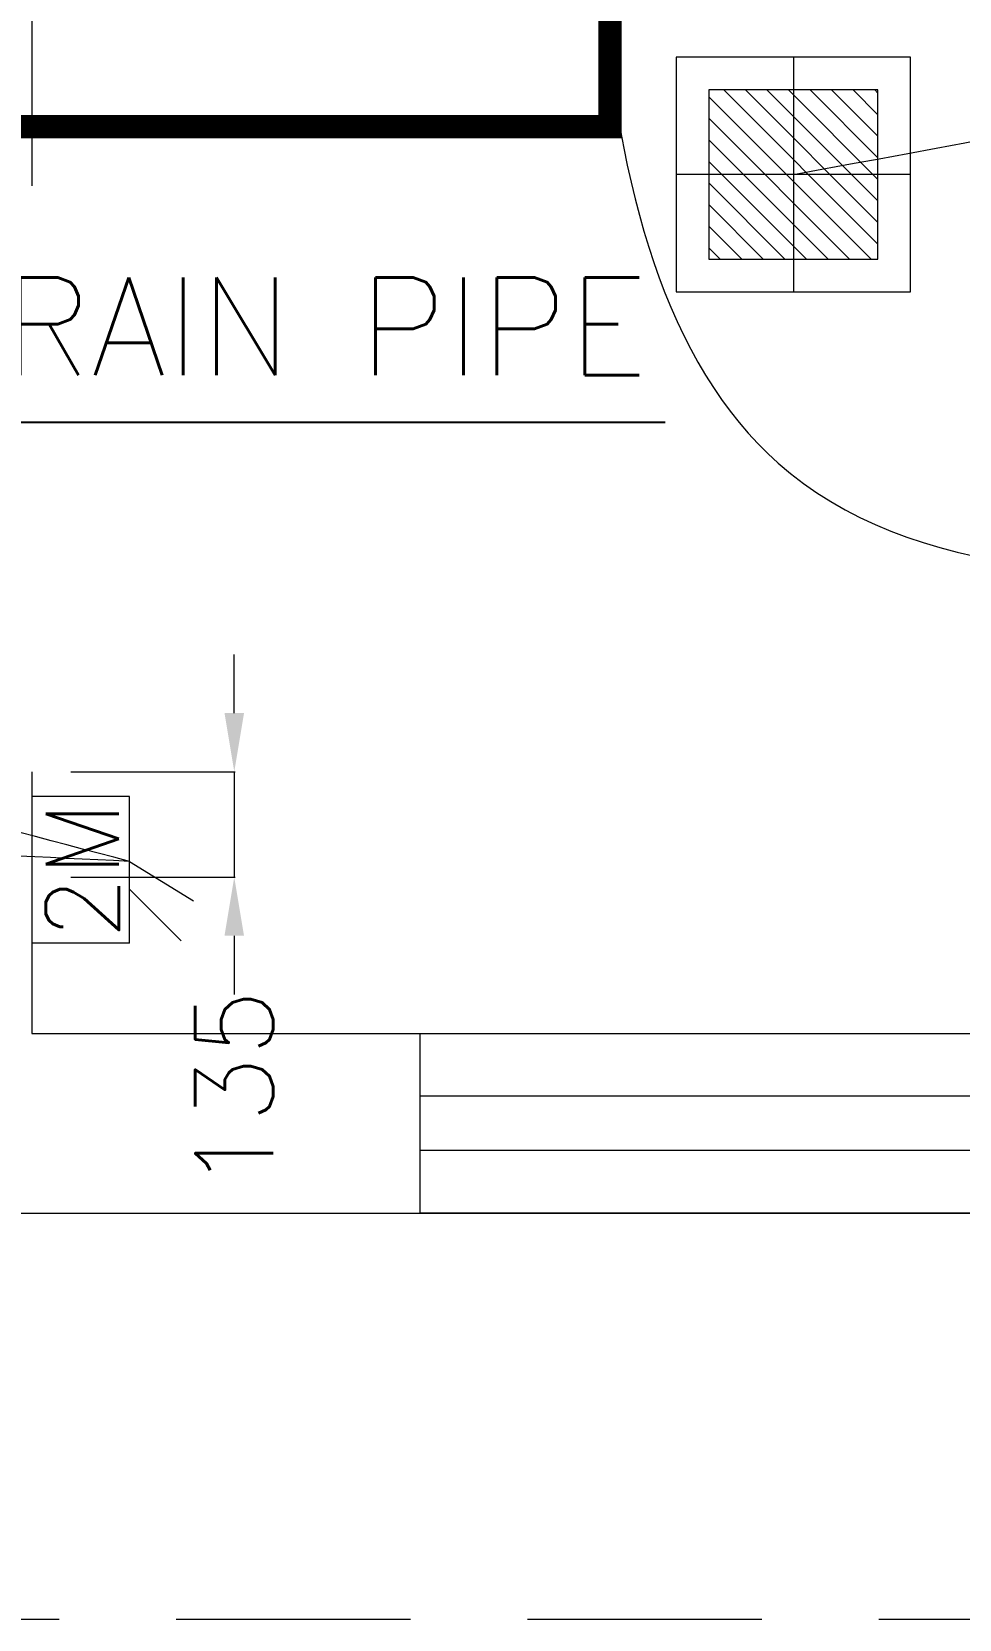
# Model space of a CAD drawing. Extents: x 3505867 to 4040009, y -660366 to -590408.
# Drawn here: x 3530354 to 3531542, y -613703 to -611671 of the extents above; entities that cross this region are included whole.
import ezdxf

# ---------------------------------------------------------------- set-up
doc = ezdxf.new("R2010")
doc.units = 0
doc.header["$LTSCALE"] = 6
doc.header["$MEASUREMENT"] = 0
doc.linetypes.add('HIDDEN', pattern=[0.375, 0.25, -0.125])
doc.layers.get('0').update_dxf_attribs({"linetype": 'CONTINUOUS', "lineweight": 0})
doc.layers.get('Defpoints').update_dxf_attribs({"linetype": 'CONTINUOUS', "lineweight": 0})
for name, color, linetype, lineweight in [('24W UPS POWER LIGHT', 5, 'CONTINUOUS', 0), ('AC-AHU', 7, 'CONTINUOUS', 0), ('Chajja', 7, 'CONTINUOUS', 0), ('ELE-24W EMERGENCY  LED LIGHT', 5, 'CONTINUOUS', 0), ('ELE-2M RAW P.SB', 40, 'CONTINUOUS', 0), ('ELE-CABLE TRAY', 31, 'CONTINUOUS', 0), ('ELE. DB', 1, 'CONTINUOUS', 0), ('MEP_HVAC_DRAIN_PIPE', 7, 'CONTINUOUS', 0), ('MEP_HVAC_TEXT', 7, 'CONTINUOUS', 0), ('WALL', 10, 'CONTINUOUS', 0), ('Window', 161, 'CONTINUOUS', 0)]:
    doc.layers.add(name, color=color, linetype=linetype, lineweight=lineweight)
doc.layers.add('ELE-LIGHTING WIRING', color=7, linetype='CONTINUOUS', lineweight=0, true_color=0x63d7b6)
doc.styles.add('ARIAL', font='arial.ttf')
doc.styles.add('ROMANS', font='romans.shx')
doc.styles.get("Standard").update_dxf_attribs({"font": 'SIMPLEX'})
doc.styles.add('VERDANA', font='verdana.ttf')
doc.dimstyles.new('AEPL1', dxfattribs={"dimtxt": 100, "dimasz": 75, "dimexe": 1.25, "dimexo": 50, "dimtad": 0, "dimdec": 0, "dimtxsty": 'ROMANS', "dimcen": 2.5, "dimclrd": 7, "dimclre": 7, "dimadec": 0, "dimazin": 0, "dimtfac": 1, "dimtdec": 0, "dimtmove": 0, "dimatfit": 3, "dimfxl": 1, "dimlwd": 0, "dimlwe": 0, "dimarcsym": 0})
doc.dimstyles.new('TEXT', dxfattribs={"dimscale": 0, "dimtxt": 500, "dimasz": 100, "dimexe": 75, "dimexo": 100, "dimgap": 50, "dimtad": 0, "dimdec": 0, "dimzin": 0, "dimdsep": 46, "dimtxsty": 'ARIAL', "dimblk": 'OBLIQUE', "dimcen": 0.09, "dimdle": 100, "dimclrd": 256, "dimclre": 256, "dimclrt": 6, "dimadec": 0, "dimazin": 0, "dimtfac": 1, "dimtdec": 0, "dimtofl": 0, "dimtmove": 2, "dimatfit": 3, "dimfxl": 1, "dimfrac": 2, "dimtolj": 1, "dimtzin": 0, "dimarcsym": 0})

# ---------------------------------------------------------------- blocks, each defined once
blk = doc.blocks.new('CIVIL IVF')
at = {"layer": 'Chajja', "color": 8, "linetype": 'HIDDEN', "ltscale": 200}
blk.add_line((-33055, 235.1720922137611), (-10539.99999999953, 235.1720922137611), dxfattribs=at)
at = {"layer": 'WALL', "color": 8, "linetype": 'ByBlock'}
for p, q in [((-13440, 2300.172092213761), (-13440, 2070.040364192217)), ((-13440, 1320.157421845011), (-13440, 985.1720922132954)), ((-13440, 985.1720922137611), (-10009.99999999953, 985.1720922137611)), ((-15554.99999999953, 755.1720922137611), (-10009.99999999953, 755.1720922137611))]:
    blk.add_line(p, q, dxfattribs=at)
at = {"layer": 'Window', "color": 8, "linetype": 'Continuous'}
for points in [[(-11142.49999999953, 985.1720922137611), (-11142.49999999953, 755.1720922137611), (-12942.49999999953, 755.1720922137611), (-12942.49999999953, 985.1720922137611)], [(-11142.49999999953, 905.1720922137611), (-11142.49999999953, 835.1720922137611), (-12942.49999999953, 835.1720922137611), (-12942.49999999953, 905.1720922137611)]]:
    blk.add_lwpolyline(points, close=True, dxfattribs=at)
blk = doc.blocks.new('2M SB')
at = {"layer": 'ELE-2M RAW P.SB'}
for p, q in [((-133.7655910551548, 160), (-69.26612788438797, 265.2194964364171)), ((-88.23655763268471, 160), (-3.38374388217926, 244.8528137430549)), ((-240, 160), (-240, 0)), ((0, 160), (-240, 160)), ((0, 160), (0, 0))]:
    blk.add_line(p, q, dxfattribs=at)
blk.add_text('2M', height=120, rotation=180, dxfattribs=at).set_placement((-6.021764248609543, 142.9791077449918))
blk = doc.blocks.new('24w led emeregency')
at = {"layer": 'ELE-24W EMERGENCY  LED LIGHT'}
h = blk.add_hatch(dxfattribs=at)
h.set_pattern_fill('ANSI31', scale=166.666666666665, style=0)
h.set_pattern_definition([(45, (0, 0), (-14.73139127471959, 14.7313912747196), [])])
h.paths.add_polyline_path([(-115.397401795839, -115.397401795839), (-115.397401795839, 115.397401795839), (115.397401795839, 115.397401795839), (115.397401795839, -115.397401795839)])
at = {"layer": 'ELE-24W EMERGENCY  LED LIGHT', "color": 5}
for p, q in [((0, 160), (0, -160)), ((-160, 0), (160, 0))]:
    blk.add_line(p, q, dxfattribs=at)
for points in [[(-160, -160), (-160, 160), (160, 160), (160, -160)], [(-115.397401795839, -115.397401795839), (-115.397401795839, 115.397401795839), (115.397401795839, 115.397401795839), (115.397401795839, -115.397401795839)]]:
    blk.add_lwpolyline(points, close=True, dxfattribs=at)
blk = doc.blocks.new('*D539')
at = {"layer": 'Defpoints', "color": 0, "linetype": 'ByBlock', "transparency": 16777216}
for p in [(-7180, 1320.157421845011), (-7180, 1185.157421845011), (-6920.612847353797, 1185.157421845011)]:
    blk.add_point(p, dxfattribs=at)
at = {"layer": 'ELE-CABLE TRAY', "color": 7, "linetype": 'ByBlock', "lineweight": 0, "transparency": 16777216}
for p, q in [((-6920.612847353797, 1395.157421845011), (-6920.612847353797, 1470.157421845011)), ((-7130, 1320.157421845011), (-6919.362847353797, 1320.157421845011)), ((-6920.612847353797, 1320.157421845011), (-6920.612847353797, 1185.157421845011)), ((-7130, 1185.157421845011), (-6919.362847353797, 1185.157421845011)), ((-6920.612847353797, 1110.157421845011), (-6920.612847353797, 1035.157421845011))]:
    blk.add_line(p, q, dxfattribs=at)
at = {"layer": 'ELE-CABLE TRAY', "color": 7, "linetype": 'ByBlock', "transparency": 16777216}
for points in [[(-6933.112847353797, 1395.157421845011), (-6908.112847353797, 1395.157421845011), (-6920.612847353797, 1320.157421845011)], [(-6908.112847353797, 1110.157421845011), (-6933.112847353797, 1110.157421845011), (-6920.612847353797, 1185.157421845011)]]:
    blk.add_solid(points, dxfattribs=at)
at = {"layer": 'ELE-CABLE TRAY', "color": 0, "linetype": 'ByBlock', "transparency": 16777216, "insert": (-6920.612847353797, 913.1038504164399), "char_height": 100, "attachment_point": 5, "rotation": 90, "style": 'ROMANS'}
blk.add_mtext('135', dxfattribs=at)
blk = doc.blocks.new('_Oblique')
at = {"color": 0, "linetype": 'ByBlock', "lineweight": -2}
blk.add_line((-0.5, -0.5), (0.5, 0.5), dxfattribs=at)
blk = doc.blocks.new('WETRWER')
at = {"layer": 'ELE-LIGHTING WIRING', "linetype": 'ByBlock'}
for points in [[(-6205.470219435636, 4285.629779304494, -1.683514327651196e-09), (-6407.410815741867, 3153.120321131544), (-6224.072199890856, 1715.195557015948), (-4545.254597517662, 1859.609974424471), (-3933.399999982212, 2085.159559889929, -3.139234369637099e-09)], [(-7054.999999999534, 1205.340467106202), (-7694.084368485957, 1383.582176127937), (-8287.5, 1585.17209221411)], [(-7054.999999999534, 1205.340467106202), (-7697.400918599684, 1202.481370929512), (-8417.379289703444, 1026.636230912991)]]:
    blk.add_spline(points, degree=3, dxfattribs=at)
at = {"layer": 'ELE-LIGHTING WIRING', "color": 254, "linetype": 'ByBlock'}
blk.add_spline([(-6204.529780543875, 2084.689340432873, -3.286993121546375e-09), (-4280.205685954075, 2877.827111462364), (-3932.929780561477, 4284.689340454061, -1.53575557574192e-09)], degree=3, dxfattribs=at)
at = {"layer": '24W UPS POWER LIGHT', "lineweight": 9, "xscale": -0.9375000000222322, "yscale": 0.9375000000222322, "zscale": 0.9375000000222322}
blk.add_blockref('24w led emeregency', (-6204.529780543875, 2084.689340432873, -3.286993121546375e-09), dxfattribs=at)
at = {"layer": 'ELE-2M RAW P.SB', "color": 6, "xscale": 0.7812500000005363, "yscale": 0.7812500000005363, "zscale": 0.7812500000005363, "rotation": 269.9999999999998}
blk.add_blockref('2M SB', (-7179.999999999534, 1100.836099094246), dxfattribs=at)
at = {"layer": 'ELE-CABLE TRAY', "color": 0, "linetype": 'ByBlock'}
dim = blk.add_linear_dim(base=(-6920.612847353797, 1185.157421845011), p1=(-7180, 1320.157421845011), p2=(-7180, 1185.157421845011), angle=90, dimstyle='AEPL1', dxfattribs=at)
dim.commit()
dim.dimension.update_dxf_attribs({"geometry": '*D539', "text_midpoint": (-6920.612847353797, 913.1038504164399)})

msp = doc.modelspace()

# ---------------------------------------------------------------- linework, layer by layer
at = {"layer": 'MEP_HVAC_DRAIN_PIPE', "linetype": 'ByBlock', "const_width": 30}
msp.add_lwpolyline([(3531094.653272443, -610130.7466965944), (3531094.653272443, -611792.5561747077), (3528727.491581402, -611792.5561747077)], dxfattribs=at)

# ---------------------------------------------------------------- block references
at = {"linetype": 'ByBlock'}
msp.add_blockref('CIVIL IVF', (3543793.958465429, -613938.4187888083), dxfattribs=at)
at = {"layer": 'ELE. DB', "color": 0, "linetype": 'ByBlock'}
msp.add_blockref('WETRWER', (3537533.958465429, -613938.4187888083), dxfattribs=at)

# ---------------------------------------------------------------- texts
at = {"layer": 'MEP_HVAC_TEXT', "color": 0, "insert": (3531142.547232969, -611985.7802336557), "char_height": 125, "attachment_point": 3, "rotation": 359.99312459720403, "style": 'VERDANA'}
msp.add_mtext_dynamic_manual_height_columns('{\\Fromans|c0;\\C256;DRAIN PIPE}', width=1718.698670698463, gutter_width=750, heights=[0], dxfattribs=at)

# ---------------------------------------------------------------- leaders
at = {"layer": 'AC-AHU', "linetype": 'ByBlock'}
msp.add_leader([(3529945.038354161, -611773.0881250971), (3529945.038354161, -612170.9932270005), (3531165.032083921, -612170.9932270005)], dimstyle='TEXT', override={"dimscale": 1, "dimtxt": 200, "dimasz": 100}, dxfattribs=at)

doc.saveas('drawing.dxf')
